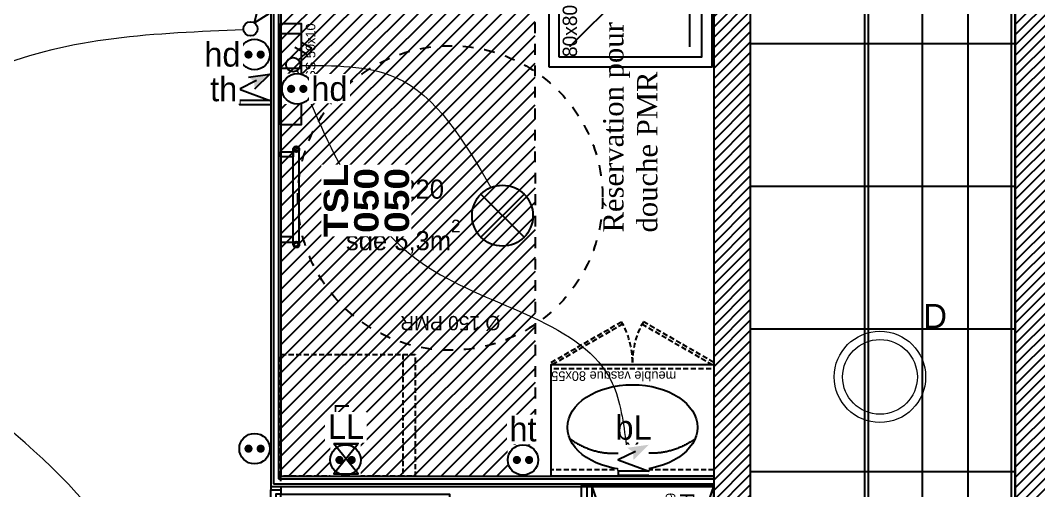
# Model space of a CAD drawing. Header units: centimetres. Extents: x -58072 to 12532, y -30603 to 6224.
# Drawn here: x 10942 to 11443, y 3651 to 3883 of the extents above; entities that cross this region are included whole.
import ezdxf

# ---------------------------------------------------------------- set-up
doc = ezdxf.new("R2010")
doc.units = ezdxf.units.CM
for name, pattern in [('Style de ligne -11', [0.347222, 0.20828, -0.138942]), ('Style de ligne -13', [0.147638, 0.098425, -0.049213]), ('Style de ligne -18', [0.164042, 0.054681, -0.109361]), ('Style de ligne -5', [0.20828, 0.069425, -0.138855]), ('VW-01', [0.41656, 0.20828, -0.20828])]:
    doc.linetypes.add(name, pattern=pattern)
for name, color, linetype in [('B BATI-équipement-sanitaires', 252, 'Continuous'), ('B faience', 252, 'Style de ligne -11'), ('B Faux plafonds', 252, 'Continuous'), ('B Faux plafonds_Hatch', 9, 'Continuous'), ('B GÈnÈral_Hatch', 252, 'Continuous'), ('B Général', 252, 'Continuous'), ('C ANNOTATIONS-PMR', 252, 'Style de ligne -5'), ('C ANNOTATIONS-prestations', 252, 'Continuous'), ('C ANNOTATIONS-prestations_Hatch', 252, 'Continuous'), ('C ANNOTATIONS-texte', 252, 'Continuous'), ('D SURFACES-shab', 252, 'Continuous'), ('F REMPLISSAGE-vert clair', 252, 'Continuous'), ('F REMPLISSAGE-vert foncé', 252, 'Continuous'), ('prlm-EAU-EF', 161, 'Continuous'), ('prlm-MOD-PB', 123, 'Continuous')]:
    doc.layers.add(name, color=color, linetype=linetype)
for name, color, linetype, lineweight in [('prlm-CHAUFF-CONV', 1, 'Continuous', 25), ('prlm-ELEC-CFA', 1, 'Continuous', 25), ('prlm-ELEC-CFO', 1, 'Continuous', 25), ('prlm-GAZ', 2, 'Continuous', 25)]:
    doc.layers.add(name, color=color, linetype=linetype, lineweight=lineweight)
doc.layers.add('prlm-ZEROPLOT', color=254, linetype='Continuous', plot=False)
doc.styles.add('Eurostile', font='Eurosti.TTF')
doc.styles.add('Eurostile (italic)', font='Eurostib.TTF')
doc.styles.add('prlm-chauff-rad', font='ariblk.ttf', dxfattribs={"height": 12})
doc.styles.add('prlm-elec-cfa', font='comic.ttf', dxfattribs={"height": 12})
doc.styles.add('prlm-elec-cfo', font='comic.ttf', dxfattribs={"height": 12})
doc.styles.add('prlm-vmc', font='pala.ttf', dxfattribs={"height": 14})
pattern_1 = [(45, (0, 0), (2.4253472, -2.6458333), [])]

# ---------------------------------------------------------------- blocks, each defined once
blk = doc.blocks.new('xi.BL')
at = {"color": 0, "lineweight": 5}
blk.add_wipeout([(-7.5, -7.5), (7.5, -7.5), (7.5, 7.5), (-7.5, 7.5)], dxfattribs=at).dxf.layer = 'prlm-ELEC-CFO'
at = {"layer": 'prlm-ELEC-CFO', "lineweight": 5}
blk.add_hatch(color=0, dxfattribs=at).paths.add_polyline_path([(-3, 6), (-0.1, 3.7), (0, 0), (7.5, 7.5)])
at = {"layer": 'prlm-ELEC-CFO', "color": 0}
blk.add_lwpolyline([(0.95, 4.23), (-7.5, 0), (7.5, -5.5), (-7.5, -5.5), (-7.5, -7.5), (7.5, -7.5)], dxfattribs=at)
blk = doc.blocks.new('xi.PTCE')
at = {"layer": 'prlm-ELEC-CFO', "color": 0}
for points in [[(-10.61, 10.61), (10.61, -10.61)], [(10.61, 10.61), (-10.61, -10.61)]]:
    blk.add_lwpolyline(points, dxfattribs=at)
at = {"layer": 'prlm-ELEC-CFO', "color": 0, "linetype": 'ByBlock'}
blk.add_circle((0, 0), 15, dxfattribs=at)
blk = doc.blocks.new('xi.DA')
at = {"layer": 'prlm-ELEC-CFO', "color": 0}
for points in [[(0.61, -1.67), (7.04, 4.05), (1.81, 7.01)], [(4.05, 1.39), (-1.17, 4.34)]]:
    blk.add_lwpolyline(points, dxfattribs=at)
blk.add_circle((-2, -4), 3.5, dxfattribs=at)
blk = doc.blocks.new('xi.PCHD')
at = {"color": 0, "lineweight": 5}
blk.add_wipeout([(-7.5, -7.5), (7.5, -7.5), (7.5, 7.5), (-7.5, 7.5)], dxfattribs=at).dxf.layer = 'prlm-ELEC-CFO'
at = {"layer": 'prlm-ELEC-CFO', "color": 0, "linetype": 'ByBlock', "lineweight": 5, "const_width": 2}
for points in [[(-4, 0, 1), (-2, 0, 1)], [(2, 0, 1), (4, 0, 1)]]:
    blk.add_lwpolyline(points, format="xyb", close=True, dxfattribs=at)
at = {"layer": 'prlm-ELEC-CFO', "color": 0, "linetype": 'ByBlock', "lineweight": -2}
blk.add_circle((0, 0), 7.5, dxfattribs=at)
blk = doc.blocks.new('xi.PCHT')
at = {"color": 0, "lineweight": 5}
blk.add_wipeout([(-7.5, -7.5), (7.5, -7.5), (7.5, 7.5), (-7.5, 7.5)], dxfattribs=at).dxf.layer = 'prlm-ELEC-CFO'
at = {"layer": 'prlm-ELEC-CFO', "color": 0, "linetype": 'ByBlock', "lineweight": 5, "const_width": 2}
for points in [[(-4, 0, 1), (-2, 0, 1)], [(2, 0, 1), (4, 0, 1)]]:
    blk.add_lwpolyline(points, format="xyb", close=True, dxfattribs=at)
at = {"layer": 'prlm-ELEC-CFO', "color": 0, "linetype": 'ByBlock', "lineweight": -2}
blk.add_circle((0, 0), 7.5, dxfattribs=at)
blk = doc.blocks.new('xi.VV')
at = {"layer": 'prlm-ELEC-CFO', "color": 0}
blk.add_lwpolyline([(6.95, 3.42), (0.01, -1.13), (1.91, 6.95)], dxfattribs=at)
blk.add_circle((-2, -4), 3.5, dxfattribs=at)
blk = doc.blocks.new('xi.PC')
at = {"color": 0, "lineweight": 5}
blk.add_wipeout([(-7.5, -7.5), (7.5, -7.5), (7.5, 7.5), (-7.5, 7.5)], dxfattribs=at).dxf.layer = 'prlm-ELEC-CFO'
at = {"layer": 'prlm-ELEC-CFO', "color": 0, "linetype": 'ByBlock', "lineweight": 5, "const_width": 2}
for points in [[(-4, 0, 1), (-2, 0, 1)], [(2, 0, 1), (4, 0, 1)]]:
    blk.add_lwpolyline(points, format="xyb", close=True, dxfattribs=at)
at = {"layer": 'prlm-ELEC-CFO', "color": 0, "linetype": 'ByBlock', "lineweight": -2}
blk.add_circle((0, 0), 7.5, dxfattribs=at)
blk = doc.blocks.new('xi.TH')
at = {"color": 0, "lineweight": 5}
blk.add_wipeout([(-7.5, -7.5), (7.5, -7.5), (7.5, 7.5), (-7.5, 7.5)], dxfattribs=at).dxf.layer = 'prlm-ELEC-CFA'
at = {"layer": 'prlm-ELEC-CFA', "lineweight": 5}
blk.add_hatch(color=0, dxfattribs=at).paths.add_polyline_path([(-3, 6), (-0.1, 3.7), (0, 0), (7.5, 7.5)])
at = {"layer": 'prlm-ELEC-CFA', "color": 0}
for points in [[(-3, 6), (7.5, 7.5), (0, 0)], [(0.95, 4.23), (-7.5, 0), (7.5, -5.5), (-7.5, -5.5), (-7.5, -7.5), (7.5, -7.5)]]:
    blk.add_lwpolyline(points, dxfattribs=at)
blk = doc.blocks.new('xi.LL')
at = {"color": 0, "lineweight": 5}
blk.add_wipeout([(-7.5, -7.5), (7.5, -7.5), (7.5, 7.5), (-7.5, 7.5)], dxfattribs=at).dxf.layer = 'prlm-ELEC-CFO'
at = {"layer": 'prlm-ELEC-CFO', "color": 0, "linetype": 'ByBlock', "lineweight": 5, "const_width": 2}
for points in [[(-4, 0, 1), (-2, 0, 1)], [(2, 0, 1), (4, 0, 1)]]:
    blk.add_lwpolyline(points, format="xyb", close=True, dxfattribs=at)
at = {"layer": 'prlm-ELEC-CFO', "color": 0, "linetype": 'ByBlock', "lineweight": -2}
blk.add_circle((0, 0), 7.5, dxfattribs=at)
blk = doc.blocks.new('xi.LLrob')
at = {"layer": 'prlm-EAU-EF', "color": 0}
blk.add_lwpolyline([(-6, 7.5), (6, 7.5), (-6, -7.5), (6, -7.5)], close=True, dxfattribs=at)
blk = doc.blocks.new('xi.TSL-050-050')
at = {"layer": 'prlm-CHAUFF-CONV', "linetype": 'ByBlock', "lineweight": -2}
h = blk.add_hatch(color=0, dxfattribs=at)
edge = h.paths.add_edge_path()
edge.add_arc((-23.5, 7.5), 1.5, 0, 360)
edge = h.paths.add_edge_path(flags=17)
edge.add_arc((-23.5, 7.5), 1, 0, 360)
edge = h.paths.add_edge_path()
edge.add_arc((23.5, 7.5), 1.5, 0, 360)
edge = h.paths.add_edge_path(flags=17)
edge.add_arc((23.5, 7.5), 1, 0, 360)
at = {"layer": 'prlm-CHAUFF-CONV', "color": 0, "linetype": 'ByBlock', "lineweight": -2, "flags": 128}
for points in [[(23.5, 9), (-23.5, 9)], [(23.5, 6), (-23.5, 6)]]:
    blk.add_lwpolyline(points, dxfattribs=at)
at = {"layer": 'prlm-CHAUFF-CONV', "color": 0, "linetype": 'ByBlock', "lineweight": -2}
for points in [[(-19.73, 0), (-22.27, 0), (-22.27, 6), (-19.73, 6)], [(19.73, 0), (22.27, 0), (22.27, 6), (19.73, 6)]]:
    blk.add_lwpolyline(points, close=True, dxfattribs=at)
for centre, radius in [((-23.5, 7.5), 1.5), ((-23.5, 7.5), 1), ((23.5, 7.5), 1.5), ((23.5, 7.5), 1)]:
    blk.add_circle(centre, radius, dxfattribs=at)
at = {"layer": 'prlm-ZEROPLOT', "linetype": 'ByBlock', "lineweight": -2, "flags": 128}
blk.add_lwpolyline([(-21, 0), (21, 0)], dxfattribs=at)
blk = doc.blocks.new('xi.lumD')
at = {"layer": 'prlm-ELEC-CFO', "color": 0, "linetype": 'ByBlock', "lineweight": 13}
for radius in [22.49, 18.39]:
    blk.add_circle((0, 0), radius, dxfattribs=at)
blk = doc.blocks.new('xi.attdchpmr')
at = {"layer": 'prlm-MOD-PB', "insert": (0, 0), "char_height": 10, "width": 140.3781, "attachment_point": 1, "rotation": 360, "style": 'prlm-vmc'}
blk.add_mtext('Réservation pour douche PMR', dxfattribs=at)
blk = doc.blocks.new('B 60.Rond 150_PMR')
at = {"layer": 'B Général', "linetype": 'VW-01', "ltscale": 25.4}
blk.add_circle((0, 0), 75, dxfattribs=at)
at = {"layer": 'B Général', "insert": (-61.5, 0), "char_height": 7.056, "attachment_point": 5, "rotation": 90, "line_spacing_factor": 0.894578, "style": 'Eurostile (italic)'}
blk.add_mtext('Ø 150 PMR', dxfattribs=at)
blk = doc.blocks.new('B 60.PP 80')
at = {"layer": 'B Général', "flags": 128}
blk.add_lwpolyline([(-43, 2.5), (-43, 85.5), (-39, 85.5), (-39, 2.5)], close=True, dxfattribs=at)
at = {"layer": 'B Général', "linetype": 'Style de ligne -18', "ltscale": 25.4, "flags": 128}
blk.add_lwpolyline([(46, 2.5), (45.27, 13.33), (43.1, 23.98), (39.53, 34.26), (34.61, 44), (28.44, 53.03), (21.1, 61.19), (12.74, 68.35), (3.5, 74.38), (-6.47, 79.18), (-17, 82.67), (-27.91, 84.79), (-39, 85.5)], dxfattribs=at)
at = {"layer": 'B Général', "linetype": 'Continuous', "flags": 128}
for points in [[(-45, 2.5), (-43, 2.5), (-43, 0), (-40, 0), (-40, -2.5), (-45, -2.5)], [(48, 2.5), (46, 2.5), (46, 0), (43, 0), (43, -2.5), (48, -2.5), (48, -2.5), (48, -2.5), (48, 1.79), (48, 1.79)]]:
    blk.add_lwpolyline(points, close=True, dxfattribs=at)
at = {"layer": 'C ANNOTATIONS-prestations', "insert": (-37.5, 32.5), "char_height": 5.8796, "attachment_point": 1, "rotation": 90, "line_spacing_factor": 0.894578, "style": 'Eurostile'}
blk.add_mtext('PP 83 x 204', dxfattribs=at)
blk = doc.blocks.new('B 60.Groupe-3-1')
at = {"layer": 'B Général', "linetype": 'Continuous'}
for centre, major_axis, ratio in [((0, -24.07), (32, 0), 0.65625), ((0, -6.97), (1.5, 0), 1), ((0, -17.15), (2.5, 0), 1)]:
    blk.add_ellipse(centre, major_axis=major_axis, ratio=ratio, dxfattribs=at)
for points in [[(-30.82, -18.37), (-20.7, -11.37), (-9.74, -11.32), (-4.71, -11.3), (0, -11.3)], [(30.82, -18.37), (20.7, -11.37), (9.74, -11.32), (4.71, -11.3), (0, -11.3)]]:
    blk.add_open_spline(points, degree=2, knots=[0, 0, 0, 1, 1, 2, 2, 2], dxfattribs=at)
blk.add_open_spline([(-30.45, -17.59), (-30.5, -17.61), (-30.55, -17.64)], degree=2, dxfattribs=at)
blk = doc.blocks.new('B 60.meuble vasque 80x60')
at = {"layer": 'B BATI-équipement-sanitaires', "linetype": 'Style de ligne -13', "ltscale": 25.4, "flags": 128}
for points in [[(-40, -3.07), (40, -3.07), (40, -53.07), (-40, -53.07)], [(-40, -56.07), (-5.36, -76.07), (-4.71, -74.94), (-39.35, -54.94)], [(40, -56.07), (5.36, -76.07), (4.71, -74.94), (39.35, -54.94)]]:
    blk.add_lwpolyline(points, close=True, dxfattribs=at)
at = {"layer": 'B BATI-équipement-sanitaires', "linetype": 'Style de ligne -13', "ltscale": 25.4}
for centre, start, end in [((-40, -56.07), 330, 0), ((40, -56.07), 180, 210)]:
    blk.add_arc(centre, 40, start, end, dxfattribs=at)
at = {"layer": 'B Général', "flags": 128}
blk.add_lwpolyline([(-40, 0), (40, 0), (40, -55), (-40, -55)], close=True, dxfattribs=at)
at = {"layer": 'B Général'}
blk.add_blockref('B 60.Groupe-3-1', (0, 0), dxfattribs=at)
at = {"layer": 'C ANNOTATIONS-prestations', "insert": (40, -53.07), "char_height": 4.7037, "width": 80, "attachment_point": 9, "line_spacing_factor": 0.894578, "style": 'Eurostile'}
blk.add_mtext('meuble vasque 80x55', dxfattribs=at)
blk = doc.blocks.new('B 60.Lave Linge')
at = {"layer": 'B Général', "linetype": 'Style de ligne -13', "ltscale": 25.4, "flags": 128}
blk.add_lwpolyline([(-29.47, 30), (-29.47, 36), (30.53, 36), (30.53, 30)], dxfattribs=at)
blk.add_lwpolyline([(-29.47, 30), (30.53, 30), (30.53, -30), (-29.47, -30)], close=True, dxfattribs=at)
at = {"layer": 'B Général', "insert": (0, 0), "char_height": 7.056, "attachment_point": 5, "line_spacing_factor": 0.894578, "style": 'Eurostile'}
blk.add_mtext('LL', dxfattribs=at)
blk = doc.blocks.new('B 60.Placard 60.170')
at = {"layer": 'B Général', "linetype": 'Continuous'}
for p, q in [((-85, 30.11), (85, -30)), ((85, 30), (-85, -30))]:
    blk.add_line(p, q, dxfattribs=at)
at = {"layer": 'B Général', "linetype": 'Continuous', "flags": 128}
blk.add_lwpolyline([(85, -30), (85, 30), (-85, 30), (-85, -30)], dxfattribs=at)
for points in [[(85, -30), (85, -35), (-85, -35), (-85, -30)], [(85, -30), (85, -32.5), (-2.5, -32.5), (-2.5, -30)], [(2.5, -32.5), (2.5, -35), (-85, -35), (-85, -32.5)]]:
    blk.add_lwpolyline(points, close=True, dxfattribs=at)
at = {"layer": 'B Général', "insert": (-81.39, 20.49), "char_height": 7.056, "attachment_point": 1, "line_spacing_factor": 0.894578, "style": 'Eurostile'}
blk.add_mtext('Pl.', dxfattribs=at)
at = {"layer": 'C ANNOTATIONS-prestations', "insert": (-81.39, 8.72), "char_height": 4.704, "attachment_point": 4, "line_spacing_factor": 0.894578, "style": 'Eurostile'}
blk.add_mtext('60*170', dxfattribs=at)
blk = doc.blocks.new('B 60.Sèche-serviette')
at = {"layer": 'B GÈnÈral_Hatch', "linetype": 'Continuous'}
h = blk.add_hatch(dxfattribs=at)
h.set_pattern_fill('H_BARDAGE V 150', color=256, style=0, pattern_type=2)
h.set_pattern_definition([(90, (0, 3.493), (17, 0), [])])
h.paths.add_polyline_path([(-25, 8.4925), (25, 8.4925), (25, -1.5075), (-25, -1.5075)])
at = {"layer": 'B Général', "linetype": 'Continuous', "flags": 128}
blk.add_lwpolyline([(-25, 8.4925), (25, 8.4925), (25, -1.5075), (-25, -1.5075)], close=True, dxfattribs=at)
at = {"layer": 'C ANNOTATIONS-prestations', "insert": (25, -8.4925), "char_height": 4.7037, "width": 50, "attachment_point": 9, "line_spacing_factor": 0.894578, "style": 'Eurostile'}
blk.add_mtext('SS 50x10', dxfattribs=at)
blk = doc.blocks.new('B 60.Bac douche 80.80')
at = {"layer": 'B faience', "lineweight": 18, "flags": 128}
blk.add_lwpolyline([(-41, -40), (40, -40), (40, 41)], dxfattribs=at)
at = {"layer": 'B Général', "linetype": 'Continuous'}
for p, q in [((25.5, -25.5), (-31, 31)), ((28, -24.46), (28, 31)), ((24.46, -28), (-31, -28))]:
    blk.add_line(p, q, dxfattribs=at)
at = {"layer": 'B Général', "linetype": 'Continuous', "flags": 128}
for points in [[(-41, 41), (39, 41), (39, -39), (-41, -39)], [(-36, 36), (34, 36), (34, -34), (-36, -34)]]:
    blk.add_lwpolyline(points, close=True, dxfattribs=at)
at = {"layer": 'B Général', "linetype": 'Continuous'}
blk.add_circle((28, -28), 3.54, dxfattribs=at)
at = {"layer": 'B Général', "insert": (-36, 30.76), "char_height": 7.056, "width": 35, "attachment_point": 4, "line_spacing_factor": 0.894578, "style": 'Eurostile'}
blk.add_mtext('80x80', dxfattribs=at)
at = {"layer": 'C ANNOTATIONS-prestations', "insert": (34, 32.51), "char_height": 4.7037, "width": 70, "attachment_point": 6, "line_spacing_factor": 0.894578, "style": 'Eurostile'}
blk.add_mtext('bac douche ', dxfattribs=at)

msp = doc.modelspace()

# ---------------------------------------------------------------- hatches: boundary and pattern name
at = {"layer": 'B Faux plafonds_Hatch', "linetype": 'Continuous'}
h = msp.add_hatch(dxfattribs=at)
h.set_pattern_fill('F_P__SOFFITE', color=256, style=0, pattern_type=2)
h.set_pattern_definition([(45, (0, 0.2205), (-3.5277778, 3.3072917), [])])
h.paths.add_polyline_path([(11283.042, 4013.961), (11283.042, 4134.352), (11070.081, 4134.352), (11070.081, 3657.971), (11195.442, 3657.971), (11195.081, 3940.411), (11190.081, 3940.636), (11190.081, 4014.186)])
at = {"layer": 'B GÈnÈral_Hatch', "linetype": 'Continuous'}
h = msp.add_hatch(dxfattribs=at)
h.set_pattern_fill('50_BETON', color=256, style=0, pattern_type=2)
h.set_pattern_definition(pattern_1)
h.paths.add_polyline_path([(11283.042, 3473.389), (11301.042, 3455.389), (11301.042, 4152.352), (11283.042, 4134.352)])
h = msp.add_hatch(dxfattribs=at)
h.set_pattern_fill('50_BETON', color=256, style=0, pattern_type=2)
h.set_pattern_definition(pattern_1)
h.paths.add_polyline_path([(11449.443, 4152.311), (11431.443, 4152.311), (11431.443, 3368.489), (11449.443, 3368.489)])
at = {"layer": 'C ANNOTATIONS-prestations_Hatch', "linetype": 'Continuous'}
h = msp.add_hatch(dxfattribs=at)
h.set_pattern_fill('DALETTES TERRASSE 50X50', color=256, scale=1.406016, style=0, pattern_type=2)
h.set_pattern_definition([(0, (9531.354, 4152.3), (4e-15, -70.3008), []), (-90, (9531.354, 4152.3), (70.3008, 0), [])])
h.paths.add_polyline_path([(8944.484, 4282.216), (8944.484, 4137.39), (9060.484, 4137.39), (9060.484, 2350.491), (9190.484, 2350.491), (9190.796, 3716.389), (9189.484, 3716.389), (9189.484, 4137.39), (9812.484, 4137.39), (9812.484, 4152.352), (11301.042, 4152.352), (11301.042, 2971.388), (11431.443, 2971.388), (11431.445, 4152.297), (11431.445, 4282.297)])

# ---------------------------------------------------------------- linework, layer by layer
at = {"layer": 'B Faux plafonds', "linetype": 'VW-01', "ltscale": 25.4, "flags": 128}
msp.add_lwpolyline([(11283.042, 4013.961), (11283.042, 4134.352), (11070.081, 4134.352), (11070.081, 3657.971), (11195.442, 3657.971), (11195.081, 3940.411), (11190.081, 3940.636), (11190.081, 4014.186)], close=True, dxfattribs=at)
at = {"layer": 'B Général', "linetype": 'Continuous', "lineweight": 18}
for p, q in [((11301.042, 4152.352), (11301.042, 3455.389)), ((11431.443, 4152.311), (11431.443, 3368.489)), ((11283.042, 4134.352), (11283.042, 3473.389))]:
    msp.add_line(p, q, dxfattribs=at)
at = {"layer": 'B Général', "linetype": 'Continuous'}
for p, q in [((11301.042, 4152.352), (11301.042, 3455.389)), ((11431.443, 4152.311), (11431.443, 3368.489)), ((11283.042, 4134.352), (11283.042, 3483.389)), ((11065.081, 3891.561), (11065.081, 3652.971)), ((11070.081, 3886.561), (11070.081, 3660.471)), ((11070.081, 3655.471), (11070.081, 3657.971)), ((11070.081, 3657.971), (11283.042, 3657.971)), ((11065.081, 3652.971), (11065.081, 3651.206)), ((11065.081, 3652.971), (11065.081, 3651.206)), ((11065.081, 3652.971), (11283.042, 3652.971)), ((11065.081, 3651.206), (11070.081, 3651.206)), ((11070.081, 3652.971), (11070.081, 3651.206)), ((11070.081, 3652.971), (11070.081, 3651.206))]:
    msp.add_line(p, q, dxfattribs=at)
at = {"layer": 'B Général', "linetype": 'VW-01', "ltscale": 25.4, "flags": 128}
msp.add_lwpolyline([(11283.024, 3657.971), (11283.022, 3652.971)], dxfattribs=at)
at = {"layer": 'C ANNOTATIONS-prestations', "linetype": 'Continuous', "flags": 128}
msp.add_lwpolyline([(8944.484, 4282.216), (8944.484, 4137.39), (9060.484, 4137.39), (9060.484, 2350.491), (9190.484, 2350.491), (9190.796, 3716.389), (9189.484, 3716.389), (9189.484, 4137.39), (9812.484, 4137.39), (9812.484, 4152.352), (11301.042, 4152.352), (11301.042, 2971.388), (11431.443, 2971.388), (11431.445, 4152.297), (11431.445, 4282.297)], close=True, dxfattribs=at)
at = {"layer": 'D SURFACES-shab', "lineweight": 18, "flags": 128}
for points in [[(11065.081, 3909.359), (11065.081, 3984.561), (10918.75, 3984.561), (10856.77, 3984.587), (10856.779, 4128.366), (10565.172, 4128.338), (10565.178, 3551.347), (11065.081, 3551.347)], [(11070.081, 3886.561), (11195.081, 3886.562), (11195.081, 3940.409), (11283.042, 3940.411), (11283.211, 3657.971), (11070.081, 3657.971)], [(11070.081, 3652.971), (11070.081, 3546.347), (10854.7, 3546.347), (10854.7, 3265.347), (11238.042, 3265.347), (11238.042, 3483.389), (11283.042, 3483.389), (11283.042, 3652.971)]]:
    msp.add_lwpolyline(points, close=True, dxfattribs=at)
at = {"layer": 'F REMPLISSAGE-vert clair'}
for p, q in [((11066.381, 3890.261), (11066.381, 3654.271)), ((11068.781, 3887.861), (11068.781, 3656.671)), ((11066.381, 3654.271), (11283.042, 3654.271)), ((11068.781, 3656.671), (11283.042, 3656.671))]:
    msp.add_line(p, q, dxfattribs=at)
at = {"layer": 'F REMPLISSAGE-vert foncé', "linetype": 'Continuous'}
for p, q in [((11065.081, 3891.561), (11065.081, 3652.971)), ((11070.081, 3886.561), (11070.081, 3657.971)), ((11070.081, 3657.971), (11283.042, 3657.971)), ((11065.081, 3652.971), (11283.042, 3652.971))]:
    msp.add_line(p, q, dxfattribs=at)
at = {"layer": 'F REMPLISSAGE-vert foncé'}
for p, q in [((11066.381, 3890.261), (11066.381, 3654.271)), ((11068.781, 3887.861), (11068.781, 3656.671)), ((11066.381, 3654.271), (11283.042, 3654.271)), ((11068.781, 3656.671), (11283.042, 3656.671))]:
    msp.add_line(p, q, dxfattribs=at)
at = {"layer": 'prlm-ELEC-CFO', "lineweight": 13}
for points in [[(11051.623, 3877.797), (10928.587, 3858.551), (10822.487, 3772.337)], [(11079.555, 3860.29), (11126.183, 3854.543), (11173.417, 3800.195)], [(11030.484, 3558.304), (10981.009, 3636.226), (10829.427, 3753.754)]]:
    msp.add_spline(points, degree=3, dxfattribs=at)
at = {"layer": 'prlm-GAZ'}
for points in [[(11644.441, 3333.899), (11408.201, 3333.899), (11408.201, 4202.518), (11349.359, 4202.518), (11313.634, 4291.389)], [(11313.634, 4291.389), (11331.733, 4192.802), (11385.695, 4192.802), (11385.695, 3174.412), (11577.644, 3174.412)], [(11153.034, 3043.436), (11357.379, 3043.436), (11357.379, 4175.294), (11316.45, 4175.294), (11312.841, 4287.361)]]:
    msp.add_lwpolyline(points, dxfattribs=at)

# ---------------------------------------------------------------- block references
at = {"layer": 'B Général'}
for name, p, rotation in [('B 60.Bac douche 80.80', (11243.042, 3900.411), 90), ('B 60.Sèche-serviette', (11078.574, 3856), 90), ('B 60.meuble vasque 80x60', (11243.042, 3657.971), 180), ('B 60.Lave Linge', (11100.081, 3688.505), 270), ('B 60.Placard 60.170', (11253.042, 3568.389), 270), ('B 60.PP 80', (11067.581, 3606.206), 270)]:
    msp.add_blockref(name, p, dxfattribs=dict(at, rotation=rotation))
at = {"layer": 'C ANNOTATIONS-PMR', "ltscale": 25.4, "rotation": 90}
msp.add_blockref('B 60.Rond 150_PMR', (11153.365, 3795), dxfattribs=at)
at = {"layer": 'prlm-CHAUFF-CONV', "rotation": 270}
msp.add_blockref('xi.TSL-050-050', (11070.081, 3795.54), dxfattribs=at)
at = {"layer": 'prlm-ELEC-CFO'}
for name, p in [('xi.VV', (11057.081, 3882.338)), ('xi.DA', (11078.081, 3864.718)), ('xi.PTCE', (11179.095, 3786.312))]:
    msp.add_blockref(name, p, dxfattribs=at)
at = {"layer": 'prlm-ELEC-CFO', "rotation": 90}
msp.add_blockref('xi.lumD', (11364.856, 3706.886), dxfattribs=at)
at = {"layer": 'prlm-MOD-PB', "rotation": 90}
msp.add_blockref('xi.attdchpmr', (11228.642, 3778.002), dxfattribs=at)

# ---------------------------------------------------------------- texts
at = {"layer": 'C ANNOTATIONS-prestations', "insert": (11102.043, 3804.065), "char_height": 9.4074, "width": 106.0944, "attachment_point": 1, "line_spacing_factor": 0.894578, "style": 'Eurostile'}
msp.add_mtext('hsfp 220', dxfattribs=at)
at = {"layer": 'C ANNOTATIONS-texte', "insert": (11102.043, 3784.335), "char_height": 9.40741, "width": 139.08002, "attachment_point": 1, "line_spacing_factor": 0.894578, "style": 'Eurostile'}
msp.add_mtext('sde 5,3m{\\H0.6667x;\\S2^ ;}', dxfattribs=at)

# ---------------------------------------------------------------- next in the draw order: block references
at = {"layer": 'prlm-ELEC-CFO'}
for name, p in [('xi.PCHD', (11057.081, 3865.651)), ('xi.PC', (11057.081, 3671.544)), ('xi.BL', (11243.569, 3665.971))]:
    msp.add_blockref(name, p, dxfattribs=at)

# ---------------------------------------------------------------- next in the draw order: texts
at = {"layer": 'prlm-ELEC-CFO', "lineweight": 20, "insert": (11392.041, 3742.838), "char_height": 12, "attachment_point": 2, "line_spacing_factor": 0.8, "style": 'prlm-elec-cfo', "bg_fill": 3, "box_fill_scale": 0.95, "bg_fill_color": 256, "bg_fill_transparency": 0}
msp.add_mtext('D', dxfattribs=at)

# ---------------------------------------------------------------- next in the draw order: texts
at = {"layer": 'prlm-ELEC-CFO', "lineweight": 20, "char_height": 12, "attachment_point": 5, "line_spacing_factor": 0.8, "style": 'prlm-elec-cfo', "bg_fill": 3, "box_fill_scale": 1.1, "bg_fill_color": 256, "bg_fill_transparency": 0}
for s, insert in [('hd', (11041.249, 3865.651)), ('bL', (11243.569, 3681.854))]:
    msp.add_mtext(s, dxfattribs=dict(at, insert=insert))

# ---------------------------------------------------------------- next in the draw order: linework, layer by layer
at = {"layer": 'prlm-ELEC-CFO', "lineweight": 13}
msp.add_spline([(11078.021, 3857.805), (11142.635, 3760.769), (11233.087, 3703.848), (11239.98, 3673.471)], degree=3, dxfattribs=at)

# ---------------------------------------------------------------- next in the draw order: block references
at = {"layer": 'prlm-ELEC-CFA'}
msp.add_blockref('xi.TH', (11057.081, 3848.566), dxfattribs=at)

# ---------------------------------------------------------------- next in the draw order: block references
at = {"layer": 'prlm-ELEC-CFO'}
for name, p in [('xi.PCHD', (11078.081, 3848.752)), ('xi.LL', (11101.847, 3665.971)), ('xi.PCHT', (11189.168, 3665.971))]:
    msp.add_blockref(name, p, dxfattribs=at)

# ---------------------------------------------------------------- next in the draw order: texts
at = {"layer": 'prlm-CHAUFF-CONV', "lineweight": 20, "insert": (11112.17, 3793.791), "char_height": 12, "width": 32.8236, "attachment_point": 5, "rotation": 90, "line_spacing_factor": 0.75, "style": 'prlm-chauff-rad', "bg_fill": 3, "box_fill_scale": 1.1, "bg_fill_color": 256, "bg_fill_transparency": 0}
msp.add_mtext('TSL\\P050\\P050', dxfattribs=at)
at = {"layer": 'prlm-ELEC-CFA', "lineweight": 20, "insert": (11041.873, 3848.566), "char_height": 12, "attachment_point": 5, "line_spacing_factor": 0.8, "style": 'prlm-elec-cfa', "bg_fill": 3, "box_fill_scale": 1.1, "bg_fill_color": 256, "bg_fill_transparency": 0}
msp.add_mtext('th', dxfattribs=at)

# ---------------------------------------------------------------- next in the draw order: texts
at = {"layer": 'prlm-ELEC-CFO', "lineweight": 20, "char_height": 12, "attachment_point": 5, "line_spacing_factor": 0.8, "style": 'prlm-elec-cfo', "bg_fill": 3, "box_fill_scale": 1.1, "bg_fill_color": 256, "bg_fill_transparency": 0}
for s, insert in [('hd', (11093.914, 3848.752)), ('LL', (11101.847, 3681.718)), ('ht', (11189.168, 3681.047))]:
    msp.add_mtext(s, dxfattribs=dict(at, insert=insert))

# ---------------------------------------------------------------- next in the draw order: texts
at = {"layer": 'prlm-EAU-EF', "lineweight": 20, "insert": (11102.108, 3682.374), "char_height": 12, "attachment_point": 5, "line_spacing_factor": 0.8, "style": 'prlm-elec-cfo', "bg_fill": 3, "box_fill_scale": 1.1, "bg_fill_color": 256, "bg_fill_transparency": 0}
msp.add_mtext('LL', dxfattribs=at)

# ---------------------------------------------------------------- next in the draw order: block references
at = {"layer": 'prlm-EAU-EF'}
msp.add_blockref('xi.LLrob', (11102.108, 3666.628), dxfattribs=at)

doc.saveas('drawing.dxf')
